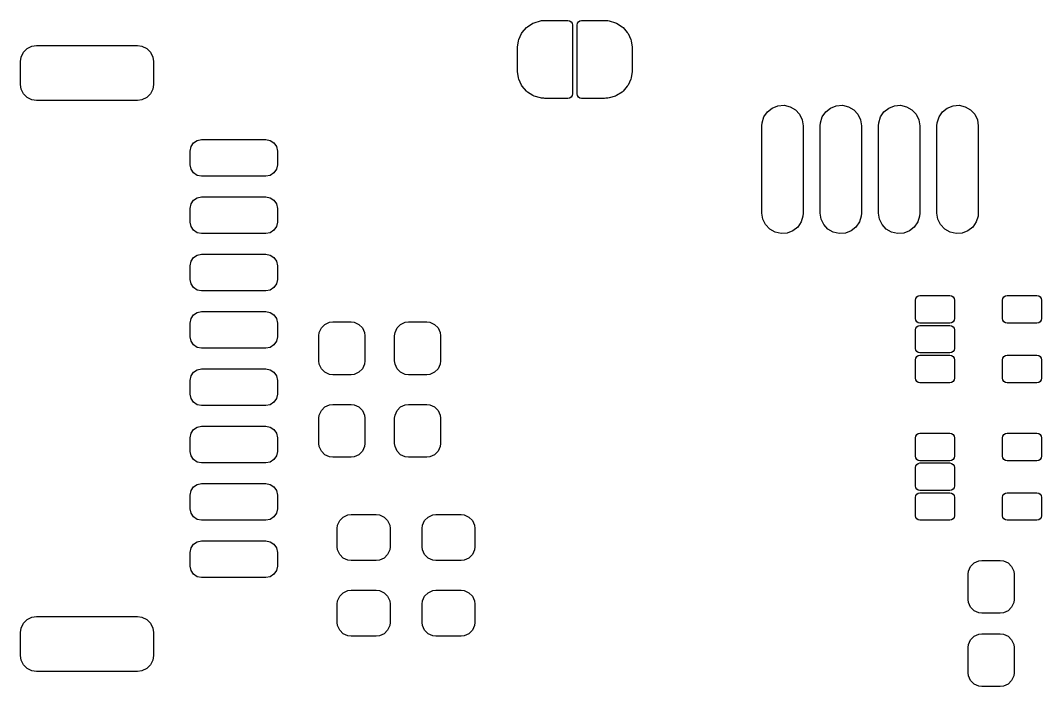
# Model space of a CAD drawing. Extents: x -1.53 to 1.45, y -1.47 to 0.92.
# Drawn here: x -1.527 to -0.651, y -0.271 to 0.301 of the extents above; entities that cross this region are included whole.
import ezdxf

# ---------------------------------------------------------------- set-up
doc = ezdxf.new("R2010")
doc.units = 0
doc.header["$MEASUREMENT"] = 0
doc.layers.add('BLACK', color=7, linetype='CONTINUOUS')

msp = doc.modelspace()

# ---------------------------------------------------------------- linework, layer by layer
at = {"layer": 'BLACK', "linetype": 'CONTINUOUS'}
for p, q in [((-1.09179, 0.29575), (-1.08708, 0.29878)), ((-1.08708, 0.29878), (-1.08606, 0.29924)), ((-1.08606, 0.29924), (-1.08068, 0.30082)), ((-1.08068, 0.30082), (-1.07957, 0.30098)), ((-1.07957, 0.30098), (-1.07778, 0.30098)), ((-1.07778, 0.30098), (-1.07677, 0.30118)), ((-1.07677, 0.30118), (-1.05709, 0.30118)), ((-1.05709, 0.30118), (-1.05558, 0.30088)), ((-1.05558, 0.30088), (-1.0543, 0.30003)), ((-1.0543, 0.30003), (-1.05345, 0.29875)), ((-1.05345, 0.29875), (-1.05315, 0.29724)), ((-1.04921, 0.29724), (-1.04891, 0.29875)), ((-1.04891, 0.29875), (-1.04806, 0.30003)), ((-1.04806, 0.30003), (-1.04678, 0.30088)), ((-1.04678, 0.30088), (-1.04528, 0.30118)), ((-1.04528, 0.30118), (-1.02559, 0.30118)), ((-1.02559, 0.30118), (-1.02458, 0.30098)), ((-1.02458, 0.30098), (-1.02279, 0.30098)), ((-1.02279, 0.30098), (-1.02168, 0.30082)), ((-1.02168, 0.30082), (-1.0163, 0.29924)), ((-1.0163, 0.29924), (-1.01528, 0.29878)), ((-1.01528, 0.29878), (-1.01057, 0.29575)), ((-1.09924, 0.28474), (-1.09691, 0.28984)), ((-1.09691, 0.28984), (-1.09631, 0.29078)), ((-1.09631, 0.29078), (-1.09264, 0.29501)), ((-1.09264, 0.29501), (-1.09179, 0.29575)), ((-1.05315, 0.29724), (-1.05315, 0.23819)), ((-1.04921, 0.23819), (-1.04921, 0.29724)), ((-1.01057, 0.29575), (-1.00972, 0.29501)), ((-1.00972, 0.29501), (-1.00606, 0.29078)), ((-1.00606, 0.29078), (-1.00545, 0.28984)), ((-1.00545, 0.28984), (-1.00312, 0.28474)), ((-1.10035, 0.27812), (-1.09956, 0.28367)), ((-1.09956, 0.28367), (-1.09924, 0.28474)), ((-1.00312, 0.28474), (-1.00281, 0.28367)), ((-1.00281, 0.28367), (-1.00201, 0.27812)), ((-1.52626, 0.26975), (-1.52427, 0.27383)), ((-1.52427, 0.27383), (-1.52106, 0.27704)), ((-1.52106, 0.27704), (-1.51698, 0.27903)), ((-1.51698, 0.27903), (-1.51305, 0.2796)), ((-1.51305, 0.2796), (-1.42644, 0.2796)), ((-1.42644, 0.2796), (-1.42251, 0.27903)), ((-1.42251, 0.27903), (-1.41843, 0.27704)), ((-1.41843, 0.27704), (-1.41522, 0.27383)), ((-1.41522, 0.27383), (-1.41323, 0.26975)), ((-1.10039, 0.27756), (-1.10035, 0.27812)), ((-1.10039, 0.25787), (-1.10039, 0.27756)), ((-1.00201, 0.27812), (-1.00197, 0.27756)), ((-1.00197, 0.27756), (-1.00197, 0.25787)), ((-1.52683, 0.26582), (-1.52626, 0.26975)), ((-1.52683, 0.24614), (-1.52683, 0.26582)), ((-1.41323, 0.26975), (-1.41266, 0.26582)), ((-1.41266, 0.26582), (-1.41266, 0.24614)), ((-1.10035, 0.25731), (-1.10039, 0.25787)), ((-1.09956, 0.25177), (-1.10035, 0.25731)), ((-1.00201, 0.25731), (-1.00281, 0.25177)), ((-1.00197, 0.25787), (-1.00201, 0.25731)), ((-1.52626, 0.24221), (-1.52683, 0.24614)), ((-1.41266, 0.24614), (-1.41323, 0.24221)), ((-1.09924, 0.25069), (-1.09956, 0.25177)), ((-1.09691, 0.2456), (-1.09924, 0.25069)), ((-1.09631, 0.24465), (-1.09691, 0.2456)), ((-1.00545, 0.2456), (-1.00606, 0.24465)), ((-1.00312, 0.25069), (-1.00545, 0.2456)), ((-1.00281, 0.25177), (-1.00312, 0.25069)), ((-1.52427, 0.23813), (-1.52626, 0.24221)), ((-1.52106, 0.23492), (-1.52427, 0.23813)), ((-1.41522, 0.23813), (-1.41843, 0.23492)), ((-1.41323, 0.24221), (-1.41522, 0.23813)), ((-1.09264, 0.24042), (-1.09631, 0.24465)), ((-1.09179, 0.23969), (-1.09264, 0.24042)), ((-1.08708, 0.23666), (-1.09179, 0.23969)), ((-1.08606, 0.23619), (-1.08708, 0.23666)), ((-1.05345, 0.23668), (-1.0543, 0.23541)), ((-1.05315, 0.23819), (-1.05345, 0.23668)), ((-1.04891, 0.23668), (-1.04921, 0.23819)), ((-1.04806, 0.23541), (-1.04891, 0.23668)), ((-1.01528, 0.23666), (-1.0163, 0.23619)), ((-1.01057, 0.23969), (-1.01528, 0.23666)), ((-1.00972, 0.24042), (-1.01057, 0.23969)), ((-1.00606, 0.24465), (-1.00972, 0.24042)), ((-1.51698, 0.23293), (-1.52106, 0.23492)), ((-1.51305, 0.23236), (-1.51698, 0.23293)), ((-1.42644, 0.23236), (-1.51305, 0.23236)), ((-1.42251, 0.23293), (-1.42644, 0.23236)), ((-1.41843, 0.23492), (-1.42251, 0.23293)), ((-1.08068, 0.23461), (-1.08606, 0.23619)), ((-1.07957, 0.23445), (-1.08068, 0.23461)), ((-1.07778, 0.23445), (-1.07957, 0.23445)), ((-1.07677, 0.23425), (-1.07778, 0.23445)), ((-1.05709, 0.23425), (-1.07677, 0.23425)), ((-1.05558, 0.23455), (-1.05709, 0.23425)), ((-1.0543, 0.23541), (-1.05558, 0.23455)), ((-1.04678, 0.23455), (-1.04806, 0.23541)), ((-1.04528, 0.23425), (-1.04678, 0.23455)), ((-1.02559, 0.23425), (-1.04528, 0.23425)), ((-1.02458, 0.23445), (-1.02559, 0.23425)), ((-1.02279, 0.23445), (-1.02458, 0.23445)), ((-1.02168, 0.23461), (-1.02279, 0.23445)), ((-1.0163, 0.23619), (-1.02168, 0.23461)), ((-0.88169, 0.22597), (-0.87678, 0.2279)), ((-0.87678, 0.2279), (-0.87151, 0.2283)), ((-0.87151, 0.2283), (-0.86636, 0.22712)), ((-0.83169, 0.22597), (-0.82678, 0.2279)), ((-0.82678, 0.2279), (-0.82151, 0.2283)), ((-0.82151, 0.2283), (-0.81636, 0.22712)), ((-0.78169, 0.22597), (-0.77678, 0.2279)), ((-0.77678, 0.2279), (-0.77151, 0.2283)), ((-0.77151, 0.2283), (-0.76636, 0.22712)), ((-0.7315, 0.22597), (-0.72658, 0.2279)), ((-0.72658, 0.2279), (-0.72131, 0.2283)), ((-0.72131, 0.2283), (-0.71617, 0.22712)), ((-0.8888, 0.21832), (-0.88582, 0.22268)), ((-0.88582, 0.22268), (-0.88169, 0.22597)), ((-0.86636, 0.22712), (-0.86179, 0.22448)), ((-0.86179, 0.22448), (-0.8582, 0.22061)), ((-0.8582, 0.22061), (-0.85591, 0.21585)), ((-0.8388, 0.21832), (-0.83582, 0.22268)), ((-0.83582, 0.22268), (-0.83169, 0.22597)), ((-0.81636, 0.22712), (-0.81179, 0.22448)), ((-0.81179, 0.22448), (-0.8082, 0.22061)), ((-0.8082, 0.22061), (-0.8059, 0.21585)), ((-0.7888, 0.21832), (-0.78582, 0.22268)), ((-0.78582, 0.22268), (-0.78169, 0.22597)), ((-0.76636, 0.22712), (-0.76179, 0.22448)), ((-0.76179, 0.22448), (-0.7582, 0.22061)), ((-0.7582, 0.22061), (-0.75591, 0.21585)), ((-0.7386, 0.21832), (-0.73562, 0.22268)), ((-0.73562, 0.22268), (-0.7315, 0.22597)), ((-0.71617, 0.22712), (-0.71159, 0.22448)), ((-0.71159, 0.22448), (-0.708, 0.22061)), ((-0.708, 0.22061), (-0.70571, 0.21585)), ((-0.89055, 0.21063), (-0.89035, 0.21327)), ((-0.89055, 0.13583), (-0.89055, 0.21063)), ((-0.89035, 0.21327), (-0.8888, 0.21832)), ((-0.85591, 0.21585), (-0.85512, 0.21063)), ((-0.85512, 0.21063), (-0.85512, 0.13583)), ((-0.84055, 0.21063), (-0.84035, 0.21327)), ((-0.84055, 0.13583), (-0.84055, 0.21063)), ((-0.84035, 0.21327), (-0.8388, 0.21832)), ((-0.8059, 0.21585), (-0.80512, 0.21063)), ((-0.80512, 0.21063), (-0.80512, 0.13583)), ((-0.79055, 0.21063), (-0.79035, 0.21327)), ((-0.79055, 0.13583), (-0.79055, 0.21063)), ((-0.79035, 0.21327), (-0.7888, 0.21832)), ((-0.75591, 0.21585), (-0.75512, 0.21063)), ((-0.75512, 0.21063), (-0.75512, 0.13583)), ((-0.74035, 0.21063), (-0.74016, 0.21327)), ((-0.74035, 0.13583), (-0.74035, 0.21063)), ((-0.74016, 0.21327), (-0.7386, 0.21832)), ((-0.70571, 0.21585), (-0.70492, 0.21063)), ((-0.70492, 0.21063), (-0.70492, 0.13583)), ((-1.38116, 0.18905), (-1.38041, 0.19282)), ((-1.38041, 0.19282), (-1.37828, 0.19601)), ((-1.37828, 0.19601), (-1.37509, 0.19814)), ((-1.37509, 0.19814), (-1.37132, 0.19889)), ((-1.37132, 0.19889), (-1.3162, 0.19889)), ((-1.3162, 0.19889), (-1.31243, 0.19814)), ((-1.31243, 0.19814), (-1.30924, 0.19601)), ((-1.30924, 0.19601), (-1.30711, 0.19282)), ((-1.30711, 0.19282), (-1.30636, 0.18905)), ((-1.38116, 0.17724), (-1.38116, 0.18905)), ((-1.30636, 0.18905), (-1.30636, 0.17724)), ((-1.38041, 0.17347), (-1.38116, 0.17724)), ((-1.30636, 0.17724), (-1.30711, 0.17347)), ((-1.37828, 0.17028), (-1.38041, 0.17347)), ((-1.37509, 0.16815), (-1.37828, 0.17028)), ((-1.37132, 0.1674), (-1.37509, 0.16815)), ((-1.3162, 0.1674), (-1.37132, 0.1674)), ((-1.31243, 0.16815), (-1.3162, 0.1674)), ((-1.30924, 0.17028), (-1.31243, 0.16815)), ((-1.30711, 0.17347), (-1.30924, 0.17028)), ((-1.37509, 0.14893), (-1.37132, 0.14968)), ((-1.37132, 0.14968), (-1.3162, 0.14968)), ((-1.3162, 0.14968), (-1.31243, 0.14893)), ((-1.38116, 0.13984), (-1.38041, 0.1436)), ((-1.38041, 0.1436), (-1.37828, 0.1468)), ((-1.37828, 0.1468), (-1.37509, 0.14893)), ((-1.31243, 0.14893), (-1.30924, 0.1468)), ((-1.30924, 0.1468), (-1.30711, 0.1436)), ((-1.30711, 0.1436), (-1.30636, 0.13984)), ((-1.38116, 0.12803), (-1.38116, 0.13984)), ((-1.30636, 0.13984), (-1.30636, 0.12803)), ((-0.88976, 0.1306), (-0.89055, 0.13583)), ((-0.85532, 0.13319), (-0.85687, 0.12814)), ((-0.85512, 0.13583), (-0.85532, 0.13319)), ((-0.83976, 0.1306), (-0.84055, 0.13583)), ((-0.80532, 0.13319), (-0.80687, 0.12814)), ((-0.80512, 0.13583), (-0.80532, 0.13319)), ((-0.78976, 0.1306), (-0.79055, 0.13583)), ((-0.75532, 0.13319), (-0.75687, 0.12814)), ((-0.75512, 0.13583), (-0.75532, 0.13319)), ((-0.73957, 0.1306), (-0.74035, 0.13583)), ((-0.70512, 0.13319), (-0.70668, 0.12814)), ((-0.70492, 0.13583), (-0.70512, 0.13319)), ((-1.38041, 0.12426), (-1.38116, 0.12803)), ((-1.37828, 0.12107), (-1.38041, 0.12426)), ((-1.30711, 0.12426), (-1.30924, 0.12107)), ((-1.30636, 0.12803), (-1.30711, 0.12426)), ((-0.88747, 0.12585), (-0.88976, 0.1306)), ((-0.88388, 0.12198), (-0.88747, 0.12585)), ((-0.85985, 0.12378), (-0.86398, 0.12048)), ((-0.85687, 0.12814), (-0.85985, 0.12378)), ((-0.83747, 0.12585), (-0.83976, 0.1306)), ((-0.83388, 0.12198), (-0.83747, 0.12585)), ((-0.80985, 0.12378), (-0.81398, 0.12048)), ((-0.80687, 0.12814), (-0.80985, 0.12378)), ((-0.78747, 0.12585), (-0.78976, 0.1306)), ((-0.78388, 0.12198), (-0.78747, 0.12585)), ((-0.75985, 0.12378), (-0.76398, 0.12048)), ((-0.75687, 0.12814), (-0.75985, 0.12378)), ((-0.73728, 0.12585), (-0.73957, 0.1306)), ((-0.73368, 0.12198), (-0.73728, 0.12585)), ((-0.70965, 0.12378), (-0.71378, 0.12048)), ((-0.70668, 0.12814), (-0.70965, 0.12378)), ((-1.37509, 0.11893), (-1.37828, 0.12107)), ((-1.37132, 0.11818), (-1.37509, 0.11893)), ((-1.3162, 0.11818), (-1.37132, 0.11818)), ((-1.31243, 0.11893), (-1.3162, 0.11818)), ((-1.30924, 0.12107), (-1.31243, 0.11893)), ((-0.87931, 0.11933), (-0.88388, 0.12198)), ((-0.87416, 0.11816), (-0.87931, 0.11933)), ((-0.86889, 0.11855), (-0.87416, 0.11816)), ((-0.86398, 0.12048), (-0.86889, 0.11855)), ((-0.82931, 0.11933), (-0.83388, 0.12198)), ((-0.82416, 0.11816), (-0.82931, 0.11933)), ((-0.81889, 0.11855), (-0.82416, 0.11816)), ((-0.81398, 0.12048), (-0.81889, 0.11855)), ((-0.77931, 0.11933), (-0.78388, 0.12198)), ((-0.77416, 0.11816), (-0.77931, 0.11933)), ((-0.76889, 0.11855), (-0.77416, 0.11816)), ((-0.76398, 0.12048), (-0.76889, 0.11855)), ((-0.72911, 0.11933), (-0.73368, 0.12198)), ((-0.72396, 0.11816), (-0.72911, 0.11933)), ((-0.7187, 0.11855), (-0.72396, 0.11816)), ((-0.71378, 0.12048), (-0.7187, 0.11855)), ((-1.38041, 0.09439), (-1.37828, 0.09758)), ((-1.37828, 0.09758), (-1.37509, 0.09972)), ((-1.37509, 0.09972), (-1.37132, 0.10047)), ((-1.37132, 0.10047), (-1.3162, 0.10047)), ((-1.3162, 0.10047), (-1.31243, 0.09972)), ((-1.31243, 0.09972), (-1.30924, 0.09758)), ((-1.30924, 0.09758), (-1.30711, 0.09439)), ((-1.38116, 0.09062), (-1.38041, 0.09439)), ((-1.38116, 0.07881), (-1.38116, 0.09062)), ((-1.30711, 0.09439), (-1.30636, 0.09062)), ((-1.30636, 0.09062), (-1.30636, 0.07881)), ((-1.38041, 0.07505), (-1.38116, 0.07881)), ((-1.37828, 0.07185), (-1.38041, 0.07505)), ((-1.37509, 0.06972), (-1.37828, 0.07185)), ((-1.30924, 0.07185), (-1.31243, 0.06972)), ((-1.30711, 0.07505), (-1.30924, 0.07185)), ((-1.30636, 0.07881), (-1.30711, 0.07505)), ((-1.37132, 0.06897), (-1.37509, 0.06972)), ((-1.3162, 0.06897), (-1.37132, 0.06897)), ((-1.31243, 0.06972), (-1.3162, 0.06897)), ((-0.75886, 0.06102), (-0.75856, 0.06253)), ((-0.75856, 0.06253), (-0.7577, 0.06381)), ((-0.7577, 0.06381), (-0.75643, 0.06466)), ((-0.75643, 0.06466), (-0.75492, 0.06496)), ((-0.75492, 0.06496), (-0.72933, 0.06496)), ((-0.72933, 0.06496), (-0.72782, 0.06466)), ((-0.72782, 0.06466), (-0.72655, 0.06381)), ((-0.72655, 0.06381), (-0.72569, 0.06253)), ((-0.72569, 0.06253), (-0.72539, 0.06102)), ((-0.68405, 0.06102), (-0.68376, 0.06253)), ((-0.68376, 0.06253), (-0.6829, 0.06381)), ((-0.6829, 0.06381), (-0.68163, 0.06466)), ((-0.68163, 0.06466), (-0.68012, 0.06496)), ((-0.68012, 0.06496), (-0.65453, 0.06496)), ((-0.65453, 0.06496), (-0.65302, 0.06466)), ((-0.65302, 0.06466), (-0.65174, 0.06381)), ((-0.65174, 0.06381), (-0.65089, 0.06253)), ((-0.65089, 0.06253), (-0.65059, 0.06102)), ((-0.75886, 0.04528), (-0.75886, 0.06102)), ((-0.72539, 0.06102), (-0.72539, 0.04528)), ((-0.68405, 0.04528), (-0.68405, 0.06102)), ((-0.65059, 0.06102), (-0.65059, 0.04528)), ((-1.38116, 0.04141), (-1.38041, 0.04518)), ((-1.38041, 0.04518), (-1.37828, 0.04837)), ((-1.37828, 0.04837), (-1.37509, 0.05051)), ((-1.37509, 0.05051), (-1.37132, 0.05125)), ((-1.37132, 0.05125), (-1.3162, 0.05125)), ((-1.3162, 0.05125), (-1.31243, 0.05051)), ((-1.31243, 0.05051), (-1.30924, 0.04837)), ((-1.30924, 0.04837), (-1.30711, 0.04518)), ((-1.30711, 0.04518), (-1.30636, 0.04141)), ((-0.75856, 0.04377), (-0.75886, 0.04528)), ((-0.72539, 0.04528), (-0.72569, 0.04377)), ((-0.68376, 0.04377), (-0.68405, 0.04528)), ((-0.65059, 0.04528), (-0.65089, 0.04377)), ((-1.38116, 0.0296), (-1.38116, 0.04141)), ((-1.30636, 0.04141), (-1.30636, 0.0296)), ((-1.27036, 0.03322), (-1.2686, 0.03719)), ((-1.2686, 0.03719), (-1.26553, 0.04026)), ((-1.26553, 0.04026), (-1.26156, 0.04201)), ((-1.26156, 0.04201), (-1.25886, 0.04232)), ((-1.25886, 0.04232), (-1.24311, 0.04232)), ((-1.24311, 0.04232), (-1.24041, 0.04201)), ((-1.24041, 0.04201), (-1.23644, 0.04026)), ((-1.23644, 0.04026), (-1.23337, 0.03719)), ((-1.23337, 0.03719), (-1.23161, 0.03322)), ((-1.20539, 0.03322), (-1.20364, 0.03719)), ((-1.20364, 0.03719), (-1.20057, 0.04026)), ((-1.20057, 0.04026), (-1.1966, 0.04201)), ((-1.1966, 0.04201), (-1.1939, 0.04232)), ((-1.1939, 0.04232), (-1.17815, 0.04232)), ((-1.17815, 0.04232), (-1.17545, 0.04201)), ((-1.17545, 0.04201), (-1.17147, 0.04026)), ((-1.17147, 0.04026), (-1.16841, 0.03719)), ((-1.16841, 0.03719), (-1.16665, 0.03322)), ((-0.75886, 0.03543), (-0.75856, 0.03694)), ((-0.75886, 0.01969), (-0.75886, 0.03543)), ((-0.7577, 0.04249), (-0.75856, 0.04377)), ((-0.75856, 0.03694), (-0.7577, 0.03822)), ((-0.75643, 0.04164), (-0.7577, 0.04249)), ((-0.7577, 0.03822), (-0.75643, 0.03907)), ((-0.75492, 0.04134), (-0.75643, 0.04164)), ((-0.75643, 0.03907), (-0.75492, 0.03937)), ((-0.72933, 0.04134), (-0.75492, 0.04134)), ((-0.75492, 0.03937), (-0.72933, 0.03937)), ((-0.72782, 0.04164), (-0.72933, 0.04134)), ((-0.72933, 0.03937), (-0.72782, 0.03907)), ((-0.72655, 0.04249), (-0.72782, 0.04164)), ((-0.72782, 0.03907), (-0.72655, 0.03822)), ((-0.72569, 0.04377), (-0.72655, 0.04249)), ((-0.72655, 0.03822), (-0.72569, 0.03694)), ((-0.72569, 0.03694), (-0.72539, 0.03543)), ((-0.72539, 0.03543), (-0.72539, 0.01969)), ((-0.6829, 0.04249), (-0.68376, 0.04377)), ((-0.68163, 0.04164), (-0.6829, 0.04249)), ((-0.68012, 0.04134), (-0.68163, 0.04164)), ((-0.65453, 0.04134), (-0.68012, 0.04134)), ((-0.65302, 0.04164), (-0.65453, 0.04134)), ((-0.65174, 0.04249), (-0.65302, 0.04164)), ((-0.65089, 0.04377), (-0.65174, 0.04249)), ((-1.38041, 0.02583), (-1.38116, 0.0296)), ((-1.30636, 0.0296), (-1.30711, 0.02583)), ((-1.27067, 0.03051), (-1.27036, 0.03322)), ((-1.27067, 0.00886), (-1.27067, 0.03051)), ((-1.23161, 0.03322), (-1.2313, 0.03051)), ((-1.2313, 0.03051), (-1.2313, 0.00886)), ((-1.20571, 0.03051), (-1.20539, 0.03322)), ((-1.20571, 0.00886), (-1.20571, 0.03051)), ((-1.16665, 0.03322), (-1.16634, 0.03051)), ((-1.16634, 0.03051), (-1.16634, 0.00886)), ((-1.37828, 0.02264), (-1.38041, 0.02583)), ((-1.37509, 0.02051), (-1.37828, 0.02264)), ((-1.37132, 0.01976), (-1.37509, 0.02051)), ((-1.3162, 0.01976), (-1.37132, 0.01976)), ((-1.31243, 0.02051), (-1.3162, 0.01976)), ((-1.30924, 0.02264), (-1.31243, 0.02051)), ((-1.30711, 0.02583), (-1.30924, 0.02264)), ((-0.75856, 0.01818), (-0.75886, 0.01969)), ((-0.7577, 0.0169), (-0.75856, 0.01818)), ((-0.72569, 0.01818), (-0.72655, 0.0169)), ((-0.72539, 0.01969), (-0.72569, 0.01818)), ((-1.27036, 0.00615), (-1.27067, 0.00886)), ((-1.2313, 0.00886), (-1.23161, 0.00615)), ((-1.20539, 0.00615), (-1.20571, 0.00886)), ((-1.16634, 0.00886), (-1.16665, 0.00615)), ((-0.75886, 0.00984), (-0.75856, 0.01135)), ((-0.75886, -0.00591), (-0.75886, 0.00984)), ((-0.75856, 0.01135), (-0.7577, 0.01263)), ((-0.75643, 0.01605), (-0.7577, 0.0169)), ((-0.7577, 0.01263), (-0.75643, 0.01348)), ((-0.75492, 0.01575), (-0.75643, 0.01605)), ((-0.75643, 0.01348), (-0.75492, 0.01378)), ((-0.72933, 0.01575), (-0.75492, 0.01575)), ((-0.75492, 0.01378), (-0.72933, 0.01378)), ((-0.72782, 0.01605), (-0.72933, 0.01575)), ((-0.72933, 0.01378), (-0.72782, 0.01348)), ((-0.72655, 0.0169), (-0.72782, 0.01605)), ((-0.72782, 0.01348), (-0.72655, 0.01263)), ((-0.72655, 0.01263), (-0.72569, 0.01135)), ((-0.72569, 0.01135), (-0.72539, 0.00984)), ((-0.72539, 0.00984), (-0.72539, -0.00591)), ((-0.68405, 0.00984), (-0.68376, 0.01135)), ((-0.68405, -0.00591), (-0.68405, 0.00984)), ((-0.68376, 0.01135), (-0.6829, 0.01263)), ((-0.6829, 0.01263), (-0.68163, 0.01348)), ((-0.68163, 0.01348), (-0.68012, 0.01378)), ((-0.68012, 0.01378), (-0.65453, 0.01378)), ((-0.65453, 0.01378), (-0.65302, 0.01348)), ((-0.65302, 0.01348), (-0.65174, 0.01263)), ((-0.65174, 0.01263), (-0.65089, 0.01135)), ((-0.65089, 0.01135), (-0.65059, 0.00984)), ((-0.65059, 0.00984), (-0.65059, -0.00591)), ((-1.37828, -0.00084), (-1.37509, 0.00129)), ((-1.37509, 0.00129), (-1.37132, 0.00204)), ((-1.37132, 0.00204), (-1.3162, 0.00204)), ((-1.3162, 0.00204), (-1.31243, 0.00129)), ((-1.31243, 0.00129), (-1.30924, -0.00084)), ((-1.2686, 0.00218), (-1.27036, 0.00615)), ((-1.26553, -0.00089), (-1.2686, 0.00218)), ((-1.23337, 0.00218), (-1.23644, -0.00089)), ((-1.23161, 0.00615), (-1.23337, 0.00218)), ((-1.20364, 0.00218), (-1.20539, 0.00615)), ((-1.20057, -0.00089), (-1.20364, 0.00218)), ((-1.16841, 0.00218), (-1.17147, -0.00089)), ((-1.16665, 0.00615), (-1.16841, 0.00218)), ((-1.38116, -0.0078), (-1.38041, -0.00403)), ((-1.38116, -0.01961), (-1.38116, -0.0078)), ((-1.38041, -0.00403), (-1.37828, -0.00084)), ((-1.30924, -0.00084), (-1.30711, -0.00403)), ((-1.30711, -0.00403), (-1.30636, -0.0078)), ((-1.30636, -0.0078), (-1.30636, -0.01961)), ((-1.26156, -0.00264), (-1.26553, -0.00089)), ((-1.25886, -0.00295), (-1.26156, -0.00264)), ((-1.24311, -0.00295), (-1.25886, -0.00295)), ((-1.24041, -0.00264), (-1.24311, -0.00295)), ((-1.23644, -0.00089), (-1.24041, -0.00264)), ((-1.1966, -0.00264), (-1.20057, -0.00089)), ((-1.1939, -0.00295), (-1.1966, -0.00264)), ((-1.17815, -0.00295), (-1.1939, -0.00295)), ((-1.17545, -0.00264), (-1.17815, -0.00295)), ((-1.17147, -0.00089), (-1.17545, -0.00264)), ((-0.75856, -0.00741), (-0.75886, -0.00591)), ((-0.7577, -0.00869), (-0.75856, -0.00741)), ((-0.75643, -0.00954), (-0.7577, -0.00869)), ((-0.72655, -0.00869), (-0.72782, -0.00954)), ((-0.72569, -0.00741), (-0.72655, -0.00869)), ((-0.72539, -0.00591), (-0.72569, -0.00741)), ((-0.68376, -0.00741), (-0.68405, -0.00591)), ((-0.6829, -0.00869), (-0.68376, -0.00741)), ((-0.68163, -0.00954), (-0.6829, -0.00869)), ((-0.65174, -0.00869), (-0.65302, -0.00954)), ((-0.65089, -0.00741), (-0.65174, -0.00869)), ((-0.65059, -0.00591), (-0.65089, -0.00741)), ((-0.75492, -0.00984), (-0.75643, -0.00954)), ((-0.72933, -0.00984), (-0.75492, -0.00984)), ((-0.72782, -0.00954), (-0.72933, -0.00984)), ((-0.68012, -0.00984), (-0.68163, -0.00954)), ((-0.65453, -0.00984), (-0.68012, -0.00984)), ((-0.65302, -0.00954), (-0.65453, -0.00984)), ((-1.38041, -0.02338), (-1.38116, -0.01961)), ((-1.37828, -0.02657), (-1.38041, -0.02338)), ((-1.30711, -0.02338), (-1.30924, -0.02657)), ((-1.30636, -0.01961), (-1.30711, -0.02338)), ((-1.37509, -0.0287), (-1.37828, -0.02657)), ((-1.37132, -0.02945), (-1.37509, -0.0287)), ((-1.3162, -0.02945), (-1.37132, -0.02945)), ((-1.31243, -0.0287), (-1.3162, -0.02945)), ((-1.30924, -0.02657), (-1.31243, -0.0287)), ((-1.27036, -0.03765), (-1.2686, -0.03368)), ((-1.2686, -0.03368), (-1.26553, -0.03061)), ((-1.26553, -0.03061), (-1.26156, -0.02886)), ((-1.26156, -0.02886), (-1.25886, -0.02854)), ((-1.25886, -0.02854), (-1.24311, -0.02854)), ((-1.24311, -0.02854), (-1.24041, -0.02886)), ((-1.24041, -0.02886), (-1.23644, -0.03061)), ((-1.23644, -0.03061), (-1.23337, -0.03368)), ((-1.23337, -0.03368), (-1.23161, -0.03765)), ((-1.20539, -0.03765), (-1.20364, -0.03368)), ((-1.20364, -0.03368), (-1.20057, -0.03061)), ((-1.20057, -0.03061), (-1.1966, -0.02886)), ((-1.1966, -0.02886), (-1.1939, -0.02854)), ((-1.1939, -0.02854), (-1.17815, -0.02854)), ((-1.17815, -0.02854), (-1.17545, -0.02886)), ((-1.17545, -0.02886), (-1.17147, -0.03061)), ((-1.17147, -0.03061), (-1.16841, -0.03368)), ((-1.16841, -0.03368), (-1.16665, -0.03765)), ((-1.27067, -0.04035), (-1.27036, -0.03765)), ((-1.27067, -0.06201), (-1.27067, -0.04035)), ((-1.23161, -0.03765), (-1.2313, -0.04035)), ((-1.2313, -0.04035), (-1.2313, -0.06201)), ((-1.20571, -0.04035), (-1.20539, -0.03765)), ((-1.20571, -0.06201), (-1.20571, -0.04035)), ((-1.16665, -0.03765), (-1.16634, -0.04035)), ((-1.16634, -0.04035), (-1.16634, -0.06201)), ((-1.38041, -0.05325), (-1.37828, -0.05005)), ((-1.37828, -0.05005), (-1.37509, -0.04792)), ((-1.37509, -0.04792), (-1.37132, -0.04717)), ((-1.37132, -0.04717), (-1.3162, -0.04717)), ((-1.3162, -0.04717), (-1.31243, -0.04792)), ((-1.31243, -0.04792), (-1.30924, -0.05005)), ((-1.30924, -0.05005), (-1.30711, -0.05325)), ((-1.38116, -0.05701), (-1.38041, -0.05325)), ((-1.38116, -0.06882), (-1.38116, -0.05701)), ((-1.30711, -0.05325), (-1.30636, -0.05701)), ((-1.30636, -0.05701), (-1.30636, -0.06882)), ((-0.75886, -0.05709), (-0.75856, -0.05558)), ((-0.75886, -0.07283), (-0.75886, -0.05709)), ((-0.75856, -0.05558), (-0.7577, -0.0543)), ((-0.7577, -0.0543), (-0.75643, -0.05345)), ((-0.75643, -0.05345), (-0.75492, -0.05315)), ((-0.75492, -0.05315), (-0.72933, -0.05315)), ((-0.72933, -0.05315), (-0.72782, -0.05345)), ((-0.72782, -0.05345), (-0.72655, -0.0543)), ((-0.72655, -0.0543), (-0.72569, -0.05558)), ((-0.72569, -0.05558), (-0.72539, -0.05709)), ((-0.72539, -0.05709), (-0.72539, -0.07283)), ((-0.68405, -0.05709), (-0.68376, -0.05558)), ((-0.68405, -0.07283), (-0.68405, -0.05709)), ((-0.68376, -0.05558), (-0.6829, -0.0543)), ((-0.6829, -0.0543), (-0.68163, -0.05345)), ((-0.68163, -0.05345), (-0.68012, -0.05315)), ((-0.68012, -0.05315), (-0.65453, -0.05315)), ((-0.65453, -0.05315), (-0.65302, -0.05345)), ((-0.65302, -0.05345), (-0.65174, -0.0543)), ((-0.65174, -0.0543), (-0.65089, -0.05558)), ((-0.65089, -0.05558), (-0.65059, -0.05709)), ((-0.65059, -0.05709), (-0.65059, -0.07283)), ((-1.38041, -0.07259), (-1.38116, -0.06882)), ((-1.30636, -0.06882), (-1.30711, -0.07259)), ((-1.27036, -0.06471), (-1.27067, -0.06201)), ((-1.2686, -0.06868), (-1.27036, -0.06471)), ((-1.26553, -0.07175), (-1.2686, -0.06868)), ((-1.23337, -0.06868), (-1.23644, -0.07175)), ((-1.23161, -0.06471), (-1.23337, -0.06868)), ((-1.2313, -0.06201), (-1.23161, -0.06471)), ((-1.20539, -0.06471), (-1.20571, -0.06201)), ((-1.20364, -0.06868), (-1.20539, -0.06471)), ((-1.20057, -0.07175), (-1.20364, -0.06868)), ((-1.16841, -0.06868), (-1.17147, -0.07175)), ((-1.16665, -0.06471), (-1.16841, -0.06868)), ((-1.16634, -0.06201), (-1.16665, -0.06471)), ((-1.37828, -0.07578), (-1.38041, -0.07259)), ((-1.37509, -0.07792), (-1.37828, -0.07578)), ((-1.37132, -0.07867), (-1.37509, -0.07792)), ((-1.3162, -0.07867), (-1.37132, -0.07867)), ((-1.31243, -0.07792), (-1.3162, -0.07867)), ((-1.30924, -0.07578), (-1.31243, -0.07792)), ((-1.30711, -0.07259), (-1.30924, -0.07578)), ((-1.26156, -0.07351), (-1.26553, -0.07175)), ((-1.25886, -0.07382), (-1.26156, -0.07351)), ((-1.24311, -0.07382), (-1.25886, -0.07382)), ((-1.24041, -0.07351), (-1.24311, -0.07382)), ((-1.23644, -0.07175), (-1.24041, -0.07351)), ((-1.1966, -0.07351), (-1.20057, -0.07175)), ((-1.1939, -0.07382), (-1.1966, -0.07351)), ((-1.17815, -0.07382), (-1.1939, -0.07382)), ((-1.17545, -0.07351), (-1.17815, -0.07382)), ((-1.17147, -0.07175), (-1.17545, -0.07351)), ((-0.75856, -0.07434), (-0.75886, -0.07283)), ((-0.7577, -0.07562), (-0.75856, -0.07434)), ((-0.75643, -0.07647), (-0.7577, -0.07562)), ((-0.75492, -0.07677), (-0.75643, -0.07647)), ((-0.75643, -0.07904), (-0.75492, -0.07874)), ((-0.72933, -0.07677), (-0.75492, -0.07677)), ((-0.75492, -0.07874), (-0.72933, -0.07874)), ((-0.72782, -0.07647), (-0.72933, -0.07677)), ((-0.72933, -0.07874), (-0.72782, -0.07904)), ((-0.72655, -0.07562), (-0.72782, -0.07647)), ((-0.72569, -0.07434), (-0.72655, -0.07562)), ((-0.72539, -0.07283), (-0.72569, -0.07434)), ((-0.68376, -0.07434), (-0.68405, -0.07283)), ((-0.6829, -0.07562), (-0.68376, -0.07434)), ((-0.68163, -0.07647), (-0.6829, -0.07562)), ((-0.68012, -0.07677), (-0.68163, -0.07647)), ((-0.65453, -0.07677), (-0.68012, -0.07677)), ((-0.65302, -0.07647), (-0.65453, -0.07677)), ((-0.65174, -0.07562), (-0.65302, -0.07647)), ((-0.65089, -0.07434), (-0.65174, -0.07562)), ((-0.65059, -0.07283), (-0.65089, -0.07434)), ((-0.75886, -0.08268), (-0.75856, -0.08117)), ((-0.75886, -0.09843), (-0.75886, -0.08268)), ((-0.75856, -0.08117), (-0.7577, -0.07989)), ((-0.7577, -0.07989), (-0.75643, -0.07904)), ((-0.72782, -0.07904), (-0.72655, -0.07989)), ((-0.72655, -0.07989), (-0.72569, -0.08117)), ((-0.72569, -0.08117), (-0.72539, -0.08268)), ((-0.72539, -0.08268), (-0.72539, -0.09843)), ((-1.37509, -0.09713), (-1.37132, -0.09638)), ((-1.37132, -0.09638), (-1.3162, -0.09638)), ((-1.3162, -0.09638), (-1.31243, -0.09713)), ((-1.38116, -0.10623), (-1.38041, -0.10246)), ((-1.38041, -0.10246), (-1.37828, -0.09927)), ((-1.37828, -0.09927), (-1.37509, -0.09713)), ((-1.31243, -0.09713), (-1.30924, -0.09927)), ((-1.30924, -0.09927), (-1.30711, -0.10246)), ((-1.30711, -0.10246), (-1.30636, -0.10623)), ((-0.75856, -0.09993), (-0.75886, -0.09843)), ((-0.7577, -0.10121), (-0.75856, -0.09993)), ((-0.75643, -0.10206), (-0.7577, -0.10121)), ((-0.7577, -0.10548), (-0.75643, -0.10463)), ((-0.75492, -0.10236), (-0.75643, -0.10206)), ((-0.75643, -0.10463), (-0.75492, -0.10433)), ((-0.72933, -0.10236), (-0.75492, -0.10236)), ((-0.75492, -0.10433), (-0.72933, -0.10433)), ((-0.72782, -0.10206), (-0.72933, -0.10236)), ((-0.72933, -0.10433), (-0.72782, -0.10463)), ((-0.72655, -0.10121), (-0.72782, -0.10206)), ((-0.72782, -0.10463), (-0.72655, -0.10548)), ((-0.72569, -0.09993), (-0.72655, -0.10121)), ((-0.72539, -0.09843), (-0.72569, -0.09993)), ((-0.6829, -0.10548), (-0.68163, -0.10463)), ((-0.68163, -0.10463), (-0.68012, -0.10433)), ((-0.68012, -0.10433), (-0.65453, -0.10433)), ((-0.65453, -0.10433), (-0.65302, -0.10463)), ((-0.65302, -0.10463), (-0.65174, -0.10548)), ((-1.38116, -0.11804), (-1.38116, -0.10623)), ((-1.30636, -0.10623), (-1.30636, -0.11804)), ((-0.75886, -0.10827), (-0.75856, -0.10676)), ((-0.75886, -0.12402), (-0.75886, -0.10827)), ((-0.75856, -0.10676), (-0.7577, -0.10548)), ((-0.72655, -0.10548), (-0.72569, -0.10676)), ((-0.72569, -0.10676), (-0.72539, -0.10827)), ((-0.72539, -0.10827), (-0.72539, -0.12402)), ((-0.68405, -0.10827), (-0.68376, -0.10676)), ((-0.68405, -0.12402), (-0.68405, -0.10827)), ((-0.68376, -0.10676), (-0.6829, -0.10548)), ((-0.65174, -0.10548), (-0.65089, -0.10676)), ((-0.65089, -0.10676), (-0.65059, -0.10827)), ((-0.65059, -0.10827), (-0.65059, -0.12402)), ((-1.38041, -0.1218), (-1.38116, -0.11804)), ((-1.37828, -0.125), (-1.38041, -0.1218)), ((-1.30711, -0.1218), (-1.30924, -0.125)), ((-1.30636, -0.11804), (-1.30711, -0.1218)), ((-1.37509, -0.12713), (-1.37828, -0.125)), ((-1.37132, -0.12788), (-1.37509, -0.12713)), ((-1.3162, -0.12788), (-1.37132, -0.12788)), ((-1.31243, -0.12713), (-1.3162, -0.12788)), ((-1.30924, -0.125), (-1.31243, -0.12713)), ((-1.25461, -0.13214), (-1.25285, -0.12817)), ((-1.25285, -0.12817), (-1.24979, -0.1251)), ((-1.24979, -0.1251), (-1.24581, -0.12334)), ((-1.24581, -0.12334), (-1.24311, -0.12303)), ((-1.24311, -0.12303), (-1.22146, -0.12303)), ((-1.22146, -0.12303), (-1.21875, -0.12334)), ((-1.21875, -0.12334), (-1.21478, -0.1251)), ((-1.21478, -0.1251), (-1.21171, -0.12817)), ((-1.21171, -0.12817), (-1.20996, -0.13214)), ((-1.18177, -0.13214), (-1.18002, -0.12817)), ((-1.18002, -0.12817), (-1.17695, -0.1251)), ((-1.17695, -0.1251), (-1.17298, -0.12334)), ((-1.17298, -0.12334), (-1.17028, -0.12303)), ((-1.17028, -0.12303), (-1.14862, -0.12303)), ((-1.14862, -0.12303), (-1.14592, -0.12334)), ((-1.14592, -0.12334), (-1.14195, -0.1251)), ((-1.14195, -0.1251), (-1.13888, -0.12817)), ((-1.13888, -0.12817), (-1.13712, -0.13214)), ((-0.75856, -0.12552), (-0.75886, -0.12402)), ((-0.7577, -0.1268), (-0.75856, -0.12552)), ((-0.75643, -0.12765), (-0.7577, -0.1268)), ((-0.75492, -0.12795), (-0.75643, -0.12765)), ((-0.72933, -0.12795), (-0.75492, -0.12795)), ((-0.72782, -0.12765), (-0.72933, -0.12795)), ((-0.72655, -0.1268), (-0.72782, -0.12765)), ((-0.72569, -0.12552), (-0.72655, -0.1268)), ((-0.72539, -0.12402), (-0.72569, -0.12552)), ((-0.68376, -0.12552), (-0.68405, -0.12402)), ((-0.6829, -0.1268), (-0.68376, -0.12552)), ((-0.68163, -0.12765), (-0.6829, -0.1268)), ((-0.68012, -0.12795), (-0.68163, -0.12765)), ((-0.65453, -0.12795), (-0.68012, -0.12795)), ((-0.65302, -0.12765), (-0.65453, -0.12795)), ((-0.65174, -0.1268), (-0.65302, -0.12765)), ((-0.65089, -0.12552), (-0.65174, -0.1268)), ((-0.65059, -0.12402), (-0.65089, -0.12552)), ((-1.25492, -0.13484), (-1.25461, -0.13214)), ((-1.25492, -0.15059), (-1.25492, -0.13484)), ((-1.20996, -0.13214), (-1.20965, -0.13484)), ((-1.20965, -0.13484), (-1.20965, -0.15059)), ((-1.18209, -0.13484), (-1.18177, -0.13214)), ((-1.18209, -0.15059), (-1.18209, -0.13484)), ((-1.13712, -0.13214), (-1.13681, -0.13484)), ((-1.13681, -0.13484), (-1.13681, -0.15059)), ((-1.38041, -0.15167), (-1.37828, -0.14848)), ((-1.37828, -0.14848), (-1.37509, -0.14635)), ((-1.37509, -0.14635), (-1.37132, -0.1456)), ((-1.37132, -0.1456), (-1.3162, -0.1456)), ((-1.3162, -0.1456), (-1.31243, -0.14635)), ((-1.31243, -0.14635), (-1.30924, -0.14848)), ((-1.30924, -0.14848), (-1.30711, -0.15167)), ((-1.38116, -0.15544), (-1.38041, -0.15167)), ((-1.38116, -0.16725), (-1.38116, -0.15544)), ((-1.30711, -0.15167), (-1.30636, -0.15544)), ((-1.30636, -0.15544), (-1.30636, -0.16725)), ((-1.25461, -0.15329), (-1.25492, -0.15059)), ((-1.25285, -0.15726), (-1.25461, -0.15329)), ((-1.24979, -0.16034), (-1.25285, -0.15726)), ((-1.21171, -0.15726), (-1.21478, -0.16034)), ((-1.20996, -0.15329), (-1.21171, -0.15726)), ((-1.20965, -0.15059), (-1.20996, -0.15329)), ((-1.18177, -0.15329), (-1.18209, -0.15059)), ((-1.18002, -0.15726), (-1.18177, -0.15329)), ((-1.17695, -0.16034), (-1.18002, -0.15726)), ((-1.13888, -0.15726), (-1.14195, -0.16034)), ((-1.13712, -0.15329), (-1.13888, -0.15726)), ((-1.13681, -0.15059), (-1.13712, -0.15329)), ((-1.24581, -0.16209), (-1.24979, -0.16034)), ((-1.24311, -0.1624), (-1.24581, -0.16209)), ((-1.22146, -0.1624), (-1.24311, -0.1624)), ((-1.21875, -0.16209), (-1.22146, -0.1624)), ((-1.21478, -0.16034), (-1.21875, -0.16209)), ((-1.17298, -0.16209), (-1.17695, -0.16034)), ((-1.17028, -0.1624), (-1.17298, -0.16209)), ((-1.14862, -0.1624), (-1.17028, -0.1624)), ((-1.14592, -0.16209), (-1.14862, -0.1624)), ((-1.14195, -0.16034), (-1.14592, -0.16209)), ((-0.71152, -0.16754), (-0.70845, -0.16447)), ((-0.70845, -0.16447), (-0.70448, -0.16271)), ((-0.70448, -0.16271), (-0.70177, -0.1624)), ((-0.70177, -0.1624), (-0.68602, -0.1624)), ((-0.68602, -0.1624), (-0.68332, -0.16271)), ((-0.68332, -0.16271), (-0.67935, -0.16447)), ((-0.67935, -0.16447), (-0.67628, -0.16754)), ((-1.38041, -0.17102), (-1.38116, -0.16725)), ((-1.37828, -0.17421), (-1.38041, -0.17102)), ((-1.37509, -0.17634), (-1.37828, -0.17421)), ((-1.30924, -0.17421), (-1.31243, -0.17634)), ((-1.30711, -0.17102), (-1.30924, -0.17421)), ((-1.30636, -0.16725), (-1.30711, -0.17102)), ((-0.71358, -0.17421), (-0.71327, -0.17151)), ((-0.71358, -0.19587), (-0.71358, -0.17421)), ((-0.71327, -0.17151), (-0.71152, -0.16754)), ((-0.67628, -0.16754), (-0.67453, -0.17151)), ((-0.67453, -0.17151), (-0.67421, -0.17421)), ((-0.67421, -0.17421), (-0.67421, -0.19587)), ((-1.37132, -0.17709), (-1.37509, -0.17634)), ((-1.3162, -0.17709), (-1.37132, -0.17709)), ((-1.31243, -0.17634), (-1.3162, -0.17709)), ((-1.25285, -0.19313), (-1.24979, -0.19006)), ((-1.24979, -0.19006), (-1.24581, -0.18831)), ((-1.24581, -0.18831), (-1.24311, -0.18799)), ((-1.24311, -0.18799), (-1.22146, -0.18799)), ((-1.22146, -0.18799), (-1.21875, -0.18831)), ((-1.21875, -0.18831), (-1.21478, -0.19006)), ((-1.21478, -0.19006), (-1.21171, -0.19313)), ((-1.18002, -0.19313), (-1.17695, -0.19006)), ((-1.17695, -0.19006), (-1.17298, -0.18831)), ((-1.17298, -0.18831), (-1.17028, -0.18799)), ((-1.17028, -0.18799), (-1.14862, -0.18799)), ((-1.14862, -0.18799), (-1.14592, -0.18831)), ((-1.14592, -0.18831), (-1.14195, -0.19006)), ((-1.14195, -0.19006), (-1.13888, -0.19313)), ((-1.25492, -0.1998), (-1.25461, -0.1971)), ((-1.25492, -0.21555), (-1.25492, -0.1998)), ((-1.25461, -0.1971), (-1.25285, -0.19313)), ((-1.21171, -0.19313), (-1.20996, -0.1971)), ((-1.20996, -0.1971), (-1.20965, -0.1998)), ((-1.20965, -0.1998), (-1.20965, -0.21555)), ((-1.18209, -0.1998), (-1.18177, -0.1971)), ((-1.18209, -0.21555), (-1.18209, -0.1998)), ((-1.18177, -0.1971), (-1.18002, -0.19313)), ((-1.13888, -0.19313), (-1.13712, -0.1971)), ((-1.13712, -0.1971), (-1.13681, -0.1998)), ((-1.13681, -0.1998), (-1.13681, -0.21555)), ((-0.71327, -0.19857), (-0.71358, -0.19587)), ((-0.71152, -0.20254), (-0.71327, -0.19857)), ((-0.67453, -0.19857), (-0.67628, -0.20254)), ((-0.67421, -0.19587), (-0.67453, -0.19857)), ((-0.70845, -0.20561), (-0.71152, -0.20254)), ((-0.70448, -0.20736), (-0.70845, -0.20561)), ((-0.70177, -0.20768), (-0.70448, -0.20736)), ((-0.68602, -0.20768), (-0.70177, -0.20768)), ((-0.68332, -0.20736), (-0.68602, -0.20768)), ((-0.67935, -0.20561), (-0.68332, -0.20736)), ((-0.67628, -0.20254), (-0.67935, -0.20561)), ((-1.52626, -0.2204), (-1.52427, -0.21633)), ((-1.52427, -0.21633), (-1.52106, -0.21312)), ((-1.52106, -0.21312), (-1.51698, -0.21113)), ((-1.51698, -0.21113), (-1.51305, -0.21056)), ((-1.51305, -0.21056), (-1.42644, -0.21056)), ((-1.42644, -0.21056), (-1.42251, -0.21113)), ((-1.42251, -0.21113), (-1.41843, -0.21312)), ((-1.41843, -0.21312), (-1.41522, -0.21633)), ((-1.41522, -0.21633), (-1.41323, -0.2204)), ((-1.25461, -0.21826), (-1.25492, -0.21555)), ((-1.25285, -0.22223), (-1.25461, -0.21826)), ((-1.20996, -0.21826), (-1.21171, -0.22223)), ((-1.20965, -0.21555), (-1.20996, -0.21826)), ((-1.18177, -0.21826), (-1.18209, -0.21555)), ((-1.18002, -0.22223), (-1.18177, -0.21826)), ((-1.13712, -0.21826), (-1.13888, -0.22223)), ((-1.13681, -0.21555), (-1.13712, -0.21826)), ((-1.52683, -0.22434), (-1.52626, -0.2204)), ((-1.52683, -0.24402), (-1.52683, -0.22434)), ((-1.41323, -0.2204), (-1.41266, -0.22434)), ((-1.41266, -0.22434), (-1.41266, -0.24402)), ((-1.24979, -0.22529), (-1.25285, -0.22223)), ((-1.24581, -0.22705), (-1.24979, -0.22529)), ((-1.24311, -0.22736), (-1.24581, -0.22705)), ((-1.22146, -0.22736), (-1.24311, -0.22736)), ((-1.21875, -0.22705), (-1.22146, -0.22736)), ((-1.21478, -0.22529), (-1.21875, -0.22705)), ((-1.21171, -0.22223), (-1.21478, -0.22529)), ((-1.17695, -0.22529), (-1.18002, -0.22223)), ((-1.17298, -0.22705), (-1.17695, -0.22529)), ((-1.17028, -0.22736), (-1.17298, -0.22705)), ((-1.14862, -0.22736), (-1.17028, -0.22736)), ((-1.14592, -0.22705), (-1.14862, -0.22736)), ((-1.14195, -0.22529), (-1.14592, -0.22705)), ((-1.13888, -0.22223), (-1.14195, -0.22529)), ((-0.71152, -0.23053), (-0.70845, -0.22746)), ((-0.70845, -0.22746), (-0.70448, -0.22571)), ((-0.70448, -0.22571), (-0.70177, -0.22539)), ((-0.70177, -0.22539), (-0.68602, -0.22539)), ((-0.68602, -0.22539), (-0.68332, -0.22571)), ((-0.68332, -0.22571), (-0.67935, -0.22746)), ((-0.67935, -0.22746), (-0.67628, -0.23053)), ((-0.71358, -0.2372), (-0.71327, -0.2345)), ((-0.71327, -0.2345), (-0.71152, -0.23053)), ((-0.67628, -0.23053), (-0.67453, -0.2345)), ((-0.67453, -0.2345), (-0.67421, -0.2372)), ((-1.52626, -0.24795), (-1.52683, -0.24402)), ((-1.41266, -0.24402), (-1.41323, -0.24795)), ((-0.71358, -0.25886), (-0.71358, -0.2372)), ((-0.67421, -0.2372), (-0.67421, -0.25886)), ((-1.52427, -0.25203), (-1.52626, -0.24795)), ((-1.52106, -0.25523), (-1.52427, -0.25203)), ((-1.41522, -0.25203), (-1.41843, -0.25523)), ((-1.41323, -0.24795), (-1.41522, -0.25203)), ((-1.51698, -0.25723), (-1.52106, -0.25523)), ((-1.51305, -0.2578), (-1.51698, -0.25723)), ((-1.42644, -0.2578), (-1.51305, -0.2578)), ((-1.42251, -0.25723), (-1.42644, -0.2578)), ((-1.41843, -0.25523), (-1.42251, -0.25723)), ((-0.71327, -0.26156), (-0.71358, -0.25886)), ((-0.71152, -0.26553), (-0.71327, -0.26156)), ((-0.67453, -0.26156), (-0.67628, -0.26553)), ((-0.67421, -0.25886), (-0.67453, -0.26156)), ((-0.70845, -0.2686), (-0.71152, -0.26553)), ((-0.70448, -0.27036), (-0.70845, -0.2686)), ((-0.70177, -0.27067), (-0.70448, -0.27036)), ((-0.68602, -0.27067), (-0.70177, -0.27067)), ((-0.68332, -0.27036), (-0.68602, -0.27067)), ((-0.67935, -0.2686), (-0.68332, -0.27036)), ((-0.67628, -0.26553), (-0.67935, -0.2686))]:
    msp.add_line(p, q, dxfattribs=at)

doc.saveas('drawing.dxf')
